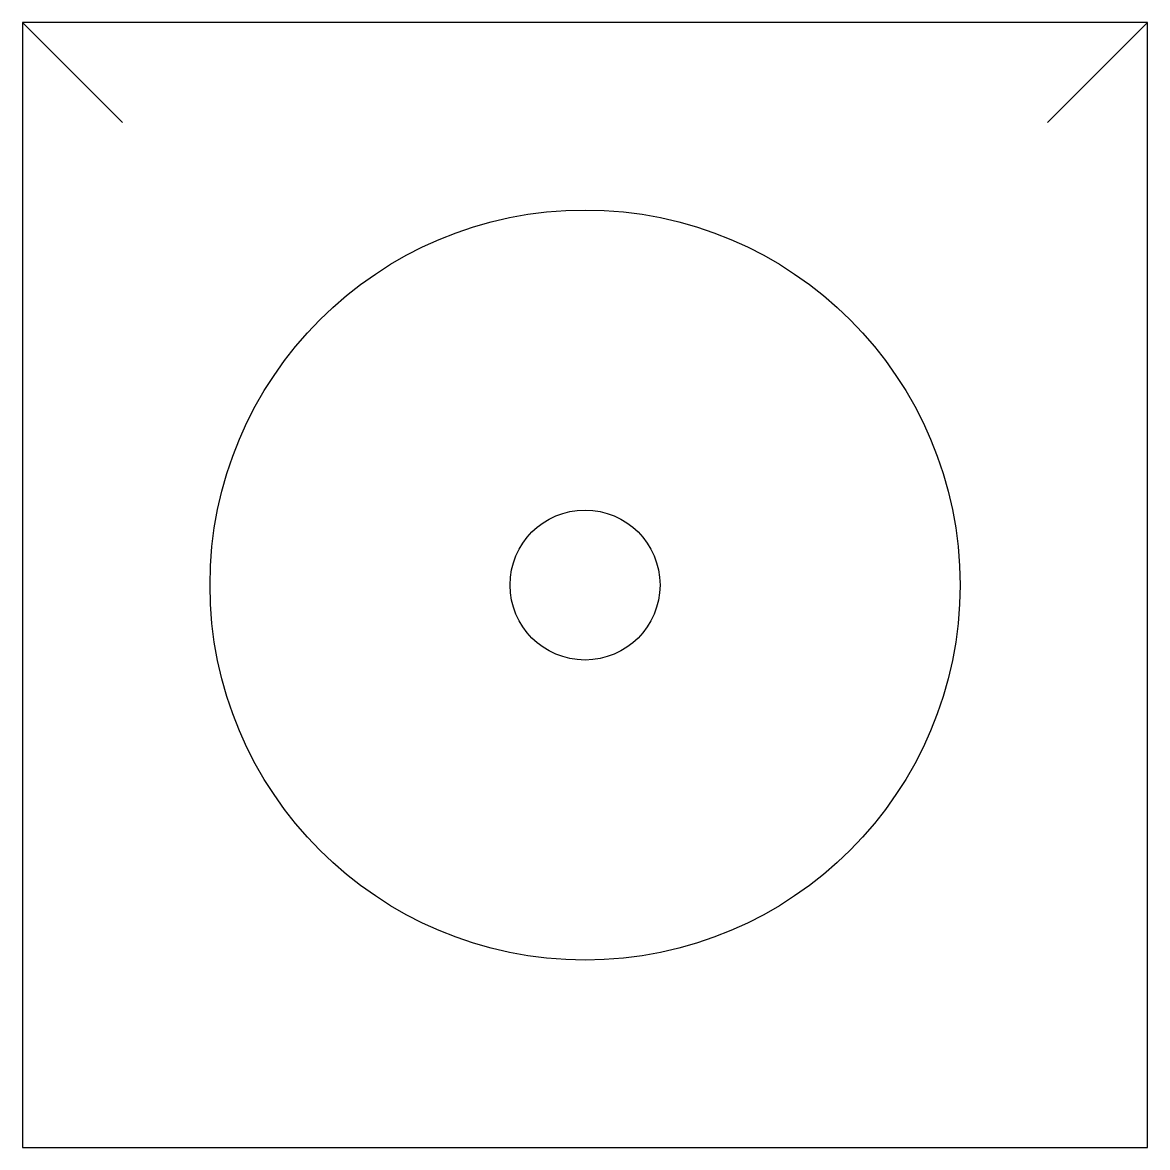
# Model space of a CAD drawing. Header units: metres. Extents: x 0 to 0.9, y 0 to 0.9.
import ezdxf

# ---------------------------------------------------------------- set-up
doc = ezdxf.new("R2010")
doc.units = ezdxf.units.M

msp = doc.modelspace()

# ---------------------------------------------------------------- linework, layer by layer
for p, q in [((0, 0.9), (0.08, 0.82)), ((0.9, 0.9), (0.82, 0.82))]:
    msp.add_line(p, q)
msp.add_lwpolyline([(0, 0), (0.9, 0), (0.9, 0.9), (0, 0.9)], close=True)
for radius in [0.3, 0.06]:
    msp.add_circle((0.45, 0.45), radius)

doc.saveas('drawing.dxf')
